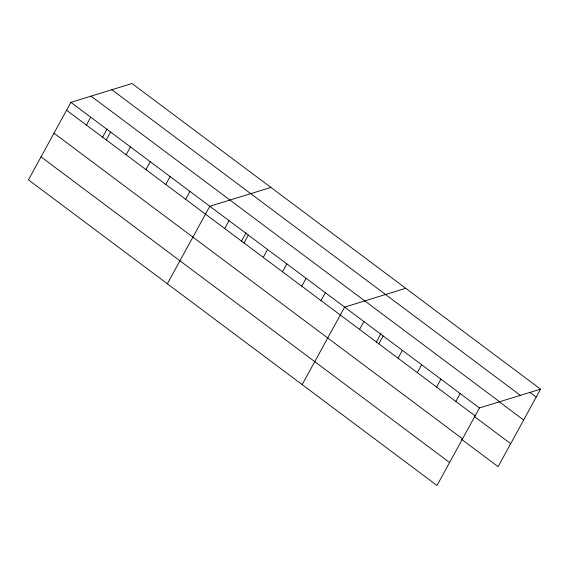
<?xml version="1.0" encoding="UTF-8"?>
<svg xmlns="http://www.w3.org/2000/svg" width="569" height="569" viewBox="0 0 569 569"><rect width="100%" height="100%" fill="white"/><g stroke="black" fill="none" stroke-linecap="round" stroke-linejoin="round"><path stroke-width="0.85" d="M70.883 102.342L28.45 179.854L436.999 485.485L479.432 407.973L540.55 389.146L132.001 83.515L70.883 102.342L479.432 407.973M86.41 125.073L90.727 117.186M102.562 137.285L107.164 128.886M106.254 139.917L110.571 132.029M126.098 154.761L130.415 146.873M145.941 169.605L150.259 161.724M165.785 184.456L170.103 176.568M185.629 199.299L189.946 191.412M167.357 283.767L209.79 206.255L270.908 187.436M224.734 228.553L229.051 220.665M241.469 241.199L246.071 232.806M243.994 242.963L248.312 235.075M263.255 257.366L267.572 249.478M282.516 271.776L286.833 263.888M301.776 286.186L306.094 278.298M321.037 300.596L325.354 292.708M302.175 384.623L344.615 307.118L405.725 288.291M359.558 329.408L363.876 321.521M376.294 342.061L380.889 333.662M378.819 343.818L383.136 335.93M398.072 358.228L402.397 350.34M417.333 372.638L421.65 364.75M436.594 387.041L440.911 379.16M455.854 401.451L460.172 393.563M540.55 389.146L498.117 466.658L461.658 439.389M530.038 392.404L536.233 397.034M111.83 89.731L520.379 395.363M91.054 96.133L499.603 401.764M498.892 401.486L523.651 420.014M66.566 110.23L475.115 415.861M474.24 416.408L510.692 443.685M53.991 133.203L462.54 438.834M41.032 156.873L449.581 462.505"/></g></svg>
